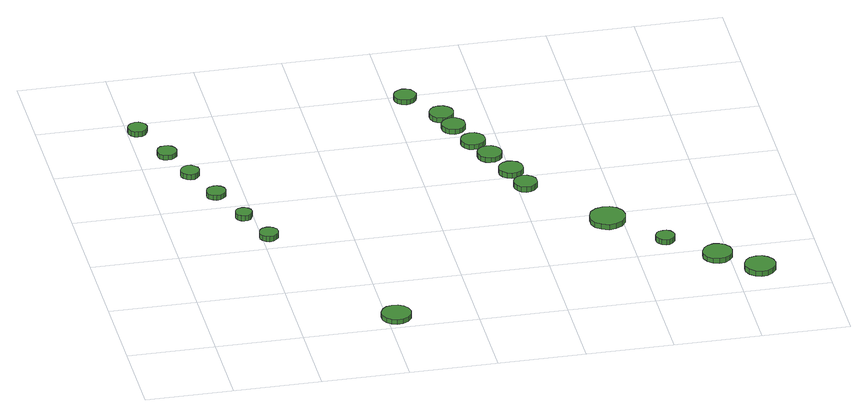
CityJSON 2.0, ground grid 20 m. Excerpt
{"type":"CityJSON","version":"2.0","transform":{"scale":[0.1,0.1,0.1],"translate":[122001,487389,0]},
"CityObjects":{
"tree1":{"type":"SolitaryVegetationObject","attributes":{"function":"something"},"geometry":[{"type":"MultiSurface","lod":"1","boundaries":[[[0,1,2,3,4,5,6,7,8,9,10,11,12,13,14]],[[15,16,17,18,19,20,21,22,23,24,25,26,27,28,29]],[[0,29,28,1]],[[1,28,27,2]],[[2,27,26,3]],[[3,26,25,4]],[[4,25,24,5]],[[5,24,23,6]],[[6,23,22,7]],[[7,22,21,8]],[[8,21,20,9]],[[9,20,19,10]],[[10,19,18,11]],[[11,18,17,12]],[[12,17,16,13]],[[13,16,15,14]],[[14,15,29,0]]]}]},
"tree2":{"type":"SolitaryVegetationObject","attributes":{"function":"something"},"geometry":[{"type":"MultiSurface","lod":"1","boundaries":[[[30,31,32,33,34,35,36,37,38,39,40,41,42,43,44]],[[45,46,47,48,49,50,51,52,53,54,55,56,57,58,59]],[[30,59,58,31]],[[31,58,57,32]],[[32,57,56,33]],[[33,56,55,34]],[[34,55,54,35]],[[35,54,53,36]],[[36,53,52,37]],[[37,52,51,38]],[[38,51,50,39]],[[39,50,49,40]],[[40,49,48,41]],[[41,48,47,42]],[[42,47,46,43]],[[43,46,45,44]],[[44,45,59,30]]]}]},
"tree3":{"type":"SolitaryVegetationObject","attributes":{"function":"something"},"geometry":[{"type":"MultiSurface","lod":"1","boundaries":[[[60,61,62,63,64,65,66,67,68,69,70,71,72,73,74]],[[75,76,77,78,79,80,81,82,83,84,85,86,87,88,89]],[[60,89,88,61]],[[61,88,87,62]],[[62,87,86,63]],[[63,86,85,64]],[[64,85,84,65]],[[65,84,83,66]],[[66,83,82,67]],[[67,82,81,68]],[[68,81,80,69]],[[69,80,79,70]],[[70,79,78,71]],[[71,78,77,72]],[[72,77,76,73]],[[73,76,75,74]],[[74,75,89,60]]]}]},
"tree4":{"type":"SolitaryVegetationObject","attributes":{"function":"something"},"geometry":[{"type":"MultiSurface","lod":"1","boundaries":[[[90,91,92,93,94,95,96,97,98,99,100,101,102,103,104]],[[105,106,107,108,109,110,111,112,113,114,115,116,117,118,119]],[[90,119,118,91]],[[91,118,117,92]],[[92,117,116,93]],[[93,116,115,94]],[[94,115,114,95]],[[95,114,113,96]],[[96,113,112,97]],[[97,112,111,98]],[[98,111,110,99]],[[99,110,109,100]],[[100,109,108,101]],[[101,108,107,102]],[[102,107,106,103]],[[103,106,105,104]],[[104,105,119,90]]]}]},
"tree5":{"type":"SolitaryVegetationObject","attributes":{"function":"something"},"geometry":[{"type":"MultiSurface","lod":"1","boundaries":[[[120,121,122,123,124,125,126,127,128,129,130,131,132,133,134]],[[135,136,137,138,139,140,141,142,143,144,145,146,147,148,149]],[[120,149,148,121]],[[121,148,147,122]],[[122,147,146,123]],[[123,146,145,124]],[[124,145,144,125]],[[125,144,143,126]],[[126,143,142,127]],[[127,142,141,128]],[[128,141,140,129]],[[129,140,139,130]],[[130,139,138,131]],[[131,138,137,132]],[[132,137,136,133]],[[133,136,135,134]],[[134,135,149,120]]]}]},
"tree6":{"type":"SolitaryVegetationObject","attributes":{"function":"something"},"geometry":[{"type":"MultiSurface","lod":"1","boundaries":[[[150,151,152,153,154,155,156,157,158,159,160,161,162,163,164]],[[165,166,167,168,169,170,171,172,173,174,175,176,177,178,179]],[[150,179,178,151]],[[151,178,177,152]],[[152,177,176,153]],[[153,176,175,154]],[[154,175,174,155]],[[155,174,173,156]],[[156,173,172,157]],[[157,172,171,158]],[[158,171,170,159]],[[159,170,169,160]],[[160,169,168,161]],[[161,168,167,162]],[[162,167,166,163]],[[163,166,165,164]],[[164,165,179,150]]]}]},
"tree7":{"type":"SolitaryVegetationObject","attributes":{"function":"something"},"geometry":[{"type":"MultiSurface","lod":"1","boundaries":[[[180,181,182,183,184,185,186,187,188,189,190,191,192,193,194]],[[195,196,197,198,199,200,201,202,203,204,205,206,207,208,209]],[[180,209,208,181]],[[181,208,207,182]],[[182,207,206,183]],[[183,206,205,184]],[[184,205,204,185]],[[185,204,203,186]],[[186,203,202,187]],[[187,202,201,188]],[[188,201,200,189]],[[189,200,199,190]],[[190,199,198,191]],[[191,198,197,192]],[[192,197,196,193]],[[193,196,195,194]],[[194,195,209,180]]]}]},
"tree8":{"type":"SolitaryVegetationObject","attributes":{"function":"something"},"geometry":[{"type":"MultiSurface","lod":"1","boundaries":[[[210,211,212,213,214,215,216,217,218,219,220,221,222,223,224]],[[225,226,227,228,229,230,231,232,233,234,235,236,237,238,239]],[[210,239,238,211]],[[211,238,237,212]],[[212,237,236,213]],[[213,236,235,214]],[[214,235,234,215]],[[215,234,233,216]],[[216,233,232,217]],[[217,232,231,218]],[[218,231,230,219]],[[219,230,229,220]],[[220,229,228,221]],[[221,228,227,222]],[[222,227,226,223]],[[223,226,225,224]],[[224,225,239,210]]]}]},
"tree9":{"type":"SolitaryVegetationObject","attributes":{"function":"something"},"geometry":[{"type":"MultiSurface","lod":"1","boundaries":[[[240,241,242,243,244,245,246,247,248,249,250,251,252,253,254]],[[255,256,257,258,259,260,261,262,263,264,265,266,267,268,269]],[[240,269,268,241]],[[241,268,267,242]],[[242,267,266,243]],[[243,266,265,244]],[[244,265,264,245]],[[245,264,263,246]],[[246,263,262,247]],[[247,262,261,248]],[[248,261,260,249]],[[249,260,259,250]],[[250,259,258,251]],[[251,258,257,252]],[[252,257,256,253]],[[253,256,255,254]],[[254,255,269,240]]]}]},
"tree10":{"type":"SolitaryVegetationObject","attributes":{"function":"something"},"geometry":[{"type":"MultiSurface","lod":"1","boundaries":[[[270,271,272,273,274,275,276,277,278,279,280,281,282,283,284]],[[285,286,287,288,289,290,291,292,293,294,295,296,297,298,299]],[[270,299,298,271]],[[271,298,297,272]],[[272,297,296,273]],[[273,296,295,274]],[[274,295,294,275]],[[275,294,293,276]],[[276,293,292,277]],[[277,292,291,278]],[[278,291,290,279]],[[279,290,289,280]],[[280,289,288,281]],[[281,288,287,282]],[[282,287,286,283]],[[283,286,285,284]],[[284,285,299,270]]]}]},
"tree11":{"type":"SolitaryVegetationObject","attributes":{"function":"something"},"geometry":[{"type":"MultiSurface","lod":"1","boundaries":[[[300,301,302,303,304,305,306,307,308,309,310,311,312,313,314]],[[315,316,317,318,319,320,321,322,323,324,325,326,327,328,329]],[[300,329,328,301]],[[301,328,327,302]],[[302,327,326,303]],[[303,326,325,304]],[[304,325,324,305]],[[305,324,323,306]],[[306,323,322,307]],[[307,322,321,308]],[[308,321,320,309]],[[309,320,319,310]],[[310,319,318,311]],[[311,318,317,312]],[[312,317,316,313]],[[313,316,315,314]],[[314,315,329,300]]]}]},
"tree12":{"type":"SolitaryVegetationObject","attributes":{"function":"something"},"geometry":[{"type":"MultiSurface","lod":"1","boundaries":[[[330,331,332,333,334,335,336,337,338,339,340,341,342,343,344]],[[345,346,347,348,349,350,351,352,353,354,355,356,357,358,359]],[[330,359,358,331]],[[331,358,357,332]],[[332,357,356,333]],[[333,356,355,334]],[[334,355,354,335]],[[335,354,353,336]],[[336,353,352,337]],[[337,352,351,338]],[[338,351,350,339]],[[339,350,349,340]],[[340,349,348,341]],[[341,348,347,342]],[[342,347,346,343]],[[343,346,345,344]],[[344,345,359,330]]]}]},
"tree13":{"type":"SolitaryVegetationObject","attributes":{"function":"something"},"geometry":[{"type":"MultiSurface","lod":"1","boundaries":[[[360,361,362,363,364,365,366,367,368,369,370,371,372,373,374]],[[375,376,377,378,379,380,381,382,383,384,385,386,387,388,389]],[[360,389,388,361]],[[361,388,387,362]],[[362,387,386,363]],[[363,386,385,364]],[[364,385,384,365]],[[365,384,383,366]],[[366,383,382,367]],[[367,382,381,368]],[[368,381,380,369]],[[369,380,379,370]],[[370,379,378,371]],[[371,378,377,372]],[[372,377,376,373]],[[373,376,375,374]],[[374,375,389,360]]]}]},
"tree14":{"type":"SolitaryVegetationObject","attributes":{"function":"something"},"geometry":[{"type":"MultiSurface","lod":"1","boundaries":[[[390,391,392,393,394,395,396,397,398,399,400,401,402,403,404]],[[405,406,407,408,409,410,411,412,413,414,415,416,417,418,419]],[[390,419,418,391]],[[391,418,417,392]],[[392,417,416,393]],[[393,416,415,394]],[[394,415,414,395]],[[395,414,413,396]],[[396,413,412,397]],[[397,412,411,398]],[[398,411,410,399]],[[399,410,409,400]],[[400,409,408,401]],[[401,408,407,402]],[[402,407,406,403]],[[403,406,405,404]],[[404,405,419,390]]]}]},
"tree15":{"type":"SolitaryVegetationObject","attributes":{"function":"something"},"geometry":[{"type":"MultiSurface","lod":"1","boundaries":[[[420,421,422,423,424,425,426,427,428,429,430,431,432,433,434]],[[435,436,437,438,439,440,441,442,443,444,445,446,447,448,449]],[[420,449,448,421]],[[421,448,447,422]],[[422,447,446,423]],[[423,446,445,424]],[[424,445,444,425]],[[425,444,443,426]],[[426,443,442,427]],[[427,442,441,428]],[[428,441,440,429]],[[429,440,439,430]],[[430,439,438,431]],[[431,438,437,432]],[[432,437,436,433]],[[433,436,435,434]],[[434,435,449,420]]]}]},
"tree16":{"type":"SolitaryVegetationObject","attributes":{"function":"something"},"geometry":[{"type":"MultiSurface","lod":"1","boundaries":[[[450,451,452,453,454,455,456,457,458,459,460,461,462,463,464]],[[465,466,467,468,469,470,471,472,473,474,475,476,477,478,479]],[[450,479,478,451]],[[451,478,477,452]],[[452,477,476,453]],[[453,476,475,454]],[[454,475,474,455]],[[455,474,473,456]],[[456,473,472,457]],[[457,472,471,458]],[[458,471,470,459]],[[459,470,469,460]],[[460,469,468,461]],[[461,468,467,462]],[[462,467,466,463]],[[463,466,465,464]],[[464,465,479,450]]]}]},
"tree17":{"type":"SolitaryVegetationObject","attributes":{"function":"something"},"geometry":[{"type":"MultiSurface","lod":"1","boundaries":[[[480,481,482,483,484,485,486,487,488,489,490,491,492,493,494]],[[495,496,497,498,499,500,501,502,503,504,505,506,507,508,509]],[[480,509,508,481]],[[481,508,507,482]],[[482,507,506,483]],[[483,506,505,484]],[[484,505,504,485]],[[485,504,503,486]],[[486,503,502,487]],[[487,502,501,488]],[[488,501,500,489]],[[489,500,499,490]],[[490,499,498,491]],[[491,498,497,492]],[[492,497,496,493]],[[493,496,495,494]],[[494,495,509,480]]]}]},
"tree18":{"type":"SolitaryVegetationObject","attributes":{"function":"something"},"geometry":[{"type":"MultiSurface","lod":"1","boundaries":[[[510,511,512,513,514,515,516,517,518,519,520,521,522,523,524]],[[525,526,527,528,529,530,531,532,533,534,535,536,537,538,539]],[[510,539,538,511]],[[511,538,537,512]],[[512,537,536,513]],[[513,536,535,514]],[[514,535,534,515]],[[515,534,533,516]],[[516,533,532,517]],[[517,532,531,518]],[[518,531,530,519]],[[519,530,529,520]],[[520,529,528,521]],[[521,528,527,522]],[[522,527,526,523]],[[523,526,525,524]],[[524,525,539,510]]]}]}
},
"vertices":[
[45,963,15],[43,972,15],[38,979,15],[30,984,15],[21,985,15],[12,982,15],[5,976,15],[1,968,15],[1,958,15],[5,950,15],[12,944,15],[21,941,15],[30,942,15],[38,946,15],[43,954,15],[43,954,2],[38,946,2],[30,942,2],[21,941,2],[12,944,2],[5,950,2],[1,958,2],[1,968,2],[5,976,2],[12,982,2],[21,985,2],[30,984,2],[38,979,2],[43,972,2],[45,963,2],
[89,851,13],[87,860,13],[81,868,13],[73,873,13],[64,873,13],[55,871,13],[48,864,13],[45,856,13],[45,847,13],[48,838,13],[55,832,13],[64,829,13],[73,830,13],[81,835,13],[87,842,13],[87,842,1],[81,835,1],[73,830,1],[64,829,1],[55,832,1],[48,838,1],[45,847,1],[45,856,1],[48,864,1],[55,871,1],[64,873,1],[73,873,1],[81,868,1],[87,860,1],[89,851,1],
[121,757,13],[119,765,13],[113,772,13],[106,777,13],[97,778,13],[89,775,13],[82,769,13],[78,761,13],[78,752,13],[82,744,13],[89,738,13],[97,735,13],[106,736,13],[113,741,13],[119,748,13],[119,748,0],[113,741,0],[106,736,0],[97,735,0],[89,738,0],[82,744,0],[78,752,0],[78,761,0],[82,769,0],[89,775,0],[97,778,0],[106,777,0],[113,772,0],[119,765,0],[121,757,0],
[160,655,13],[158,664,13],[152,672,13],[144,676,13],[135,677,13],[126,674,13],[119,668,13],[116,660,13],[116,650,13],[119,642,13],[126,636,13],[135,633,13],[144,634,13],[152,639,13],[158,646,13],[158,646,1],[152,639,1],[144,634,1],[135,633,1],[126,636,1],[119,642,1],[116,650,1],[116,660,1],[119,668,1],[126,674,1],[135,677,1],[144,676,1],[152,672,1],[158,664,1],[160,655,1],
[198,551,13],[196,559,13],[192,565,13],[185,569,13],[177,570,13],[169,568,13],[163,563,13],[160,555,13],[160,547,13],[163,540,13],[169,535,13],[177,532,13],[185,533,13],[192,537,13],[196,544,13],[196,544,0],[192,537,0],[185,533,0],[177,532,0],[169,535,0],[163,540,0],[160,547,0],[160,555,0],[163,563,0],[169,568,0],[177,570,0],[185,569,0],[192,565,0],[196,559,0],[198,551,0],
[237,451,14],[235,460,14],[229,467,14],[222,471,14],[213,472,14],[204,470,14],[197,464,14],[194,455,14],[194,446,14],[197,438,14],[204,432,14],[213,429,14],[222,430,14],[229,435,14],[235,442,14],[235,442,1],[229,435,1],[222,430,1],[213,429,1],[204,432,1],[197,438,1],[194,446,1],[194,455,1],[197,464,1],[204,470,1],[213,472,1],[222,471,1],[229,467,1],[235,460,1],[237,451,1],
[452,37,18],[449,51,18],[440,62,18],[428,69,18],[414,70,18],[401,66,18],[391,57,18],[385,44,18],[385,30,18],[391,17,18],[401,8,18],[414,3,18],[428,5,18],[440,12,18],[449,23,18],[449,23,6],[440,12,6],[428,5,6],[414,3,6],[401,8,6],[391,17,6],[385,30,6],[385,44,6],[391,57,6],[401,66,6],[414,70,6],[428,69,6],[440,62,6],[449,51,6],[452,37,6],
[659,980,17],[656,990,17],[650,999,17],[641,1004,17],[631,1005,17],[621,1002,17],[613,995,17],[608,985,17],[608,975,17],[613,965,17],[621,958,17],[631,955,17],[641,956,17],[650,961,17],[656,970,17],[656,970,5],[650,961,5],[641,956,5],[631,955,5],[621,958,5],[613,965,5],[608,975,5],[608,985,5],[613,995,5],[621,1002,5],[631,1005,5],[641,1004,5],[650,999,5],[656,990,5],[659,980,5],
[740,837,14],[738,848,14],[731,857,14],[722,863,14],[711,864,14],[700,860,14],[692,853,14],[687,843,14],[687,831,14],[692,821,14],[700,814,14],[711,810,14],[722,812,14],[731,817,14],[738,826,14],[738,826,2],[731,817,2],[722,812,2],[711,810,2],[700,814,2],[692,821,2],[687,831,2],[687,843,2],[692,853,2],[700,860,2],[711,864,2],[722,863,2],[731,857,2],[738,848,2],[740,837,2],
[725,892,15],[723,903,15],[716,912,15],[706,918,15],[694,919,15],[683,916,15],[675,908,15],[670,897,15],[670,886,15],[675,875,15],[683,868,15],[694,864,15],[706,865,15],[716,871,15],[723,880,15],[723,880,3],[716,871,3],[706,865,3],[694,864,3],[683,868,3],[675,875,3],[670,886,3],[670,897,3],[675,908,3],[683,916,3],[694,919,3],[706,918,3],[716,912,3],[723,903,3],[725,892,3],
[770,762,14],[768,774,14],[761,783,14],[751,789,14],[739,790,14],[728,786,14],[720,779,14],[715,768,14],[715,757,14],[720,746,14],[728,738,14],[739,735,14],[751,736,14],[761,742,14],[768,751,14],[768,751,2],[761,742,2],[751,736,2],[739,735,2],[728,738,2],[720,746,2],[715,757,2],[715,768,2],[720,779,2],[728,786,2],[739,790,2],[751,789,2],[761,783,2],[768,774,2],[770,762,2],
[795,699,14],[792,710,14],[786,719,14],[775,725,14],[764,726,14],[753,723,14],[744,715,14],[740,705,14],[740,693,14],[744,682,14],[753,675,14],[764,671,14],[775,672,14],[786,678,14],[792,687,14],[792,687,2],[786,678,2],[775,672,2],[764,671,2],[753,675,2],[744,682,2],[740,693,2],[740,705,2],[744,715,2],[753,723,2],[764,726,2],[775,725,2],[786,719,2],[792,710,2],[795,699,2],
[843,545,20],[841,556,20],[834,565,20],[825,570,20],[813,572,20],[803,568,20],[795,561,20],[790,550,20],[790,539,20],[795,529,20],[803,522,20],[813,518,20],[825,519,20],[834,525,20],[841,534,20],[841,534,7],[834,525,7],[825,519,7],[813,518,7],[803,522,7],[795,529,7],[790,539,7],[790,550,7],[795,561,7],[803,568,7],[813,572,7],[825,570,7],[834,565,7],[841,556,7],[843,545,7],
[826,617,17],[824,629,17],[817,638,17],[807,644,17],[795,645,17],[784,641,17],[776,634,17],[771,623,17],[771,611,17],[776,601,17],[784,593,17],[795,590,17],[807,591,17],[817,597,17],[824,606,17],[824,606,4],[817,597,4],[807,591,4],[795,590,4],[784,593,4],[776,601,4],[771,611,4],[771,623,4],[776,634,4],[784,641,4],[795,645,4],[807,644,4],[817,638,4],[824,629,4],[826,617,4],
[1004,357,21],[1001,374,21],[991,387,21],[976,396,21],[959,397,21],[943,392,21],[930,381,21],[924,365,21],[924,348,21],[930,333,21],[943,322,21],[959,316,21],[976,318,21],[991,327,21],[1001,340,21],[1001,340,8],[991,327,8],[976,318,8],[959,316,8],[943,322,8],[930,333,8],[924,348,8],[924,365,8],[930,381,8],[943,392,8],[959,397,8],[976,396,8],[991,387,8],[1001,374,8],[1004,357,8],
[1095,255,16],[1093,264,16],[1088,271,16],[1080,276,16],[1071,276,16],[1062,274,16],[1056,268,16],[1052,259,16],[1052,250,16],[1056,242,16],[1062,236,16],[1071,233,16],[1080,234,16],[1088,239,16],[1093,246,16],[1093,246,3],[1088,239,3],[1080,234,3],[1071,233,3],[1062,236,3],[1056,242,3],[1052,250,3],[1052,259,3],[1056,268,3],[1062,274,3],[1071,276,3],[1080,276,3],[1088,271,3],[1093,264,3],[1095,255,3],
[1207,163,15],[1204,177,15],[1196,188,15],[1184,195,15],[1170,197,15],[1156,192,15],[1146,183,15],[1140,170,15],[1140,156,15],[1146,143,15],[1156,134,15],[1170,129,15],[1184,131,15],[1196,138,15],[1204,149,15],[1204,149,3],[1196,138,3],[1184,131,3],[1170,129,3],[1156,134,3],[1146,143,3],[1140,156,3],[1140,170,3],[1146,183,3],[1156,192,3],[1170,197,3],[1184,195,3],[1196,188,3],[1204,177,3],[1207,163,3],
[1290,90,15],[1287,104,15],[1278,116,15],[1265,124,15],[1251,125,15],[1237,121,15],[1226,111,15],[1220,97,15],[1220,83,15],[1226,70,15],[1237,60,15],[1251,55,15],[1265,57,15],[1278,64,15],[1287,76,15],[1287,76,2],[1278,64,2],[1265,57,2],[1251,55,2],[1237,60,2],[1226,70,2],[1220,83,2],[1220,97,2],[1226,111,2],[1237,121,2],[1251,125,2],[1265,124,2],[1278,116,2],[1287,104,2],[1290,90,2]
]}
